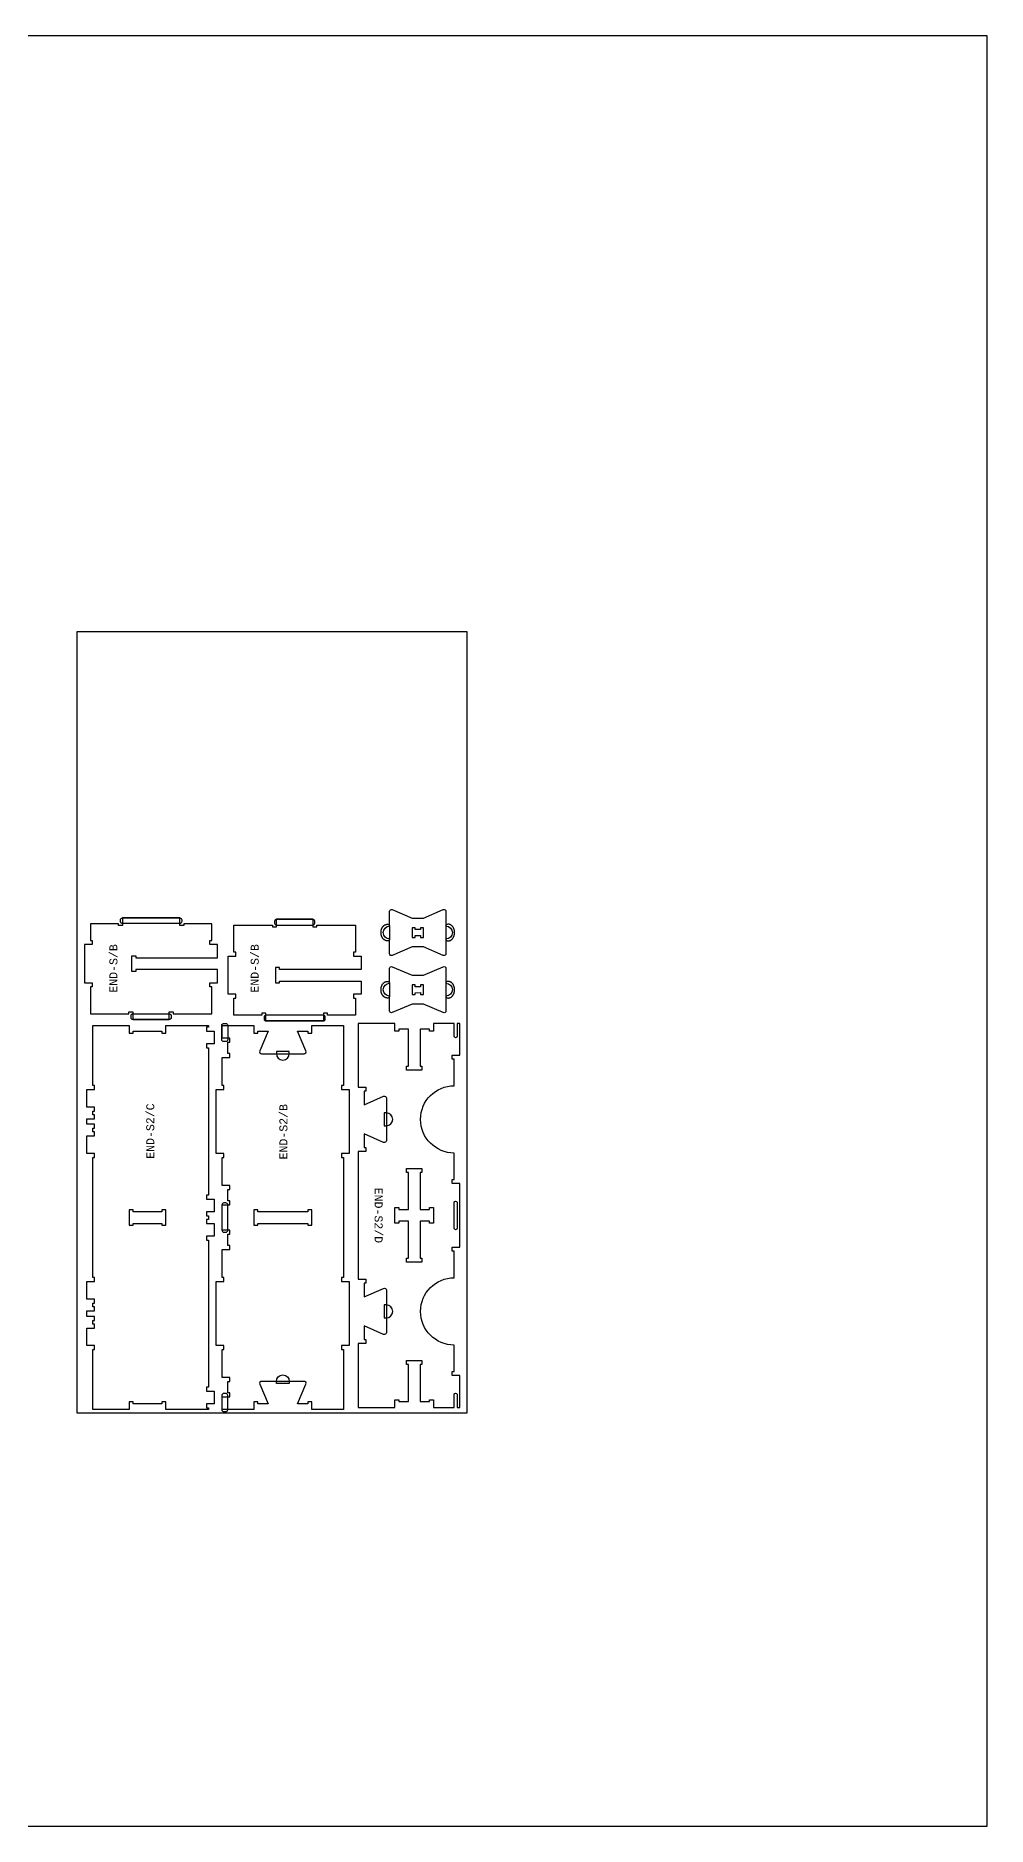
# Model space of a CAD drawing. Extents: x -30 to 12678, y 0 to 23683.
# Drawn here: x 4200 to 7173, y 0 to 5593 of the extents above; entities that cross this region are included whole.
import ezdxf

# ---------------------------------------------------------------- set-up
doc = ezdxf.new("R2010")
doc.units = 0
for name, color, linetype in [('0_SHEET_SPRUCEPLY_2440X122', 1, 'CONTINUOUS'), ('1_ANYTOOL_1MMDEEP_LABELS_S', 2, 'CONTINUOUS'), ('3_ANYTOOL_CUTTHROUGH_INSID', 4, 'CONTINUOUS'), ('4_ANYTOOL_CUTTHROUGH_OUTSI', 5, 'CONTINUOUS'), ('5_ANYTOOL_HALF_MILL_9MM_IN', 3, 'CONTINUOUS'), ('DONOTCUT', 7, 'CONTINUOUS')]:
    doc.layers.add(name, color=color, linetype=linetype)
doc.styles.add('MONOTXT_REGULAR', font='')
doc.styles.get('MONOTXT_REGULAR').set_extended_font_data('Monotxt')

msp = doc.modelspace()

# ---------------------------------------------------------------- linework, layer by layer
at = {"layer": '0_SHEET_SPRUCEPLY_2440X122'}
msp.add_lwpolyline([(4328.5, 1290.9), (5548.5, 1290.9), (5548.5, 3730.9), (4328.5, 3730.9)], close=True, dxfattribs=at)
at = {"layer": '3_ANYTOOL_CUTTHROUGH_INSID'}
for points in [[(5402.4, 2801.2), (5385.3, 2801.1), (5385.3, 2806.9), (5375.8, 2806.9), (5375.8, 2776.9), (5385.3, 2776.9), (5385.3, 2782.6), (5402.4, 2782.7), (5402.4, 2776.9), (5411.8, 2776.9), (5411.8, 2807), (5402.4, 2807)], [(5402.4, 2622.6), (5385.3, 2622.5), (5385.3, 2628.3), (5375.8, 2628.3), (5375.8, 2598.3), (5385.3, 2598.3), (5385.3, 2604), (5402.4, 2604.1), (5402.4, 2598.3), (5411.8, 2598.3), (5411.8, 2628.4), (5402.4, 2628.4)], [(5406.8, 2042), (5400.8, 2042), (5400.8, 1926.5), (5430.3, 1926.5), (5430.3, 1932.5), (5442.8, 1932.5), (5442.8, 1884), (5430.3, 1884), (5430.3, 1890), (5400.8, 1890), (5400.8, 1774.5), (5406.8, 1774.5), (5406.8, 1762), (5358.3, 1762), (5358.3, 1774.5), (5364.3, 1774.5), (5364.3, 1890), (5334.8, 1890), (5334.8, 1884), (5322.3, 1884), (5322.3, 1932.5), (5334.8, 1932.5), (5334.8, 1926.5), (5364.3, 1926.5), (5364.3, 2042), (5358.3, 2042), (5358.3, 2054.5), (5406.8, 2054.5)], [(4594.5, 1919.8), (4505, 1919.8), (4505, 1925.8), (4492.5, 1925.8), (4492.5, 1877.3), (4505, 1877.3), (4505, 1883.3), (4594.5, 1883.3), (4594.5, 1877.3), (4607, 1877.3), (4607, 1925.8), (4594.5, 1925.8)], [(5062.3, 1877.3), (5062.3, 1925.8), (5049.8, 1925.8), (5049.8, 1919.8), (4894.3, 1919.8), (4894.3, 1925.8), (4881.8, 1925.8), (4881.8, 1877.3), (4894.3, 1877.3), (4894.3, 1883.3), (5049.8, 1883.3), (5049.8, 1877.3)]]:
    msp.add_lwpolyline(points, close=True, dxfattribs=at)
msp.add_lwpolyline([(5507.3, 1868.2), (5507.3, 1948.2, -1), (5516.8, 1948.2), (5516.8, 1868.2, -1)], format="xyb", close=True, dxfattribs=at)
at = {"layer": '4_ANYTOOL_CUTTHROUGH_OUTSI'}
for points in [[(5481.8, 2725.7, -0.539734), (5473.5, 2720.2), (5411.8, 2746.9), (5375.8, 2746.9), (5314.2, 2720.2, -0.539734), (5305.8, 2725.7), (5305.8, 2771.9, -1), (5305.8, 2811.9), (5305.8, 2858.1, -0.539734), (5314.2, 2863.6), (5375.8, 2836.9), (5411.8, 2836.9), (5473.5, 2863.6, -0.539734), (5481.8, 2858.1), (5481.8, 2811.9, -1), (5481.8, 2771.9)], [(5481.8, 2547.1, -0.539734), (5473.5, 2541.6), (5411.8, 2568.3), (5375.8, 2568.3), (5314.2, 2541.6, -0.539734), (5305.8, 2547.1), (5305.8, 2593.3, -1), (5305.8, 2633.3), (5305.8, 2679.5, -0.539734), (5314.2, 2685), (5375.8, 2658.3), (5411.8, 2658.3), (5473.5, 2685, -0.539734), (5481.8, 2679.5), (5481.8, 2633.3, -1), (5481.8, 2593.3)], [(5044.1, 1381.1, 0.539734), (5038.3, 1389.8), (4906, 1389.8, 0.539734), (4900.2, 1381.1), (4926.8, 1319.8), (4894.3, 1319.8), (4894.3, 1325.8), (4881.8, 1325.8), (4881.8, 1301.8), (4782.3, 1301.8), (4782.3, 1341.3), (4806.3, 1341.3), (4806.3, 1353.8), (4800.3, 1353.8), (4800.3, 1389.3), (4806.3, 1389.3), (4806.3, 1401.8), (4782.3, 1401.8), (4782.3, 1489.3), (4788.3, 1489.3), (4788.3, 1501.8), (4764.3, 1501.8), (4764.3, 1701.3), (4788.3, 1701.3), (4788.3, 1713.8), (4782.3, 1713.8), (4782.3, 1801.3), (4806.3, 1801.3), (4806.3, 1813.8), (4800.3, 1813.8), (4800.3, 1849.3), (4806.3, 1849.3), (4806.3, 1861.8), (4782.3, 1861.8), (4782.3, 1941.3), (4806.3, 1941.3), (4806.3, 1953.8), (4800.3, 1953.8), (4800.3, 1989.3), (4806.3, 1989.3), (4806.3, 2001.8), (4782.3, 2001.8), (4782.3, 2089.3), (4788.3, 2089.3), (4788.3, 2101.8), (4764.3, 2101.8), (4764.3, 2301.3), (4788.3, 2301.3), (4788.3, 2313.8), (4782.3, 2313.8), (4782.3, 2401.3), (4806.3, 2401.3), (4806.3, 2413.8), (4800.3, 2413.8), (4800.3, 2449.3), (4806.3, 2449.3), (4806.3, 2461.8), (4782.3, 2461.8), (4782.3, 2501.3), (4881.8, 2501.3), (4881.8, 2477.3), (4894.3, 2477.3), (4894.3, 2483.3), (4926.8, 2483.3), (4900.2, 2422), (4900.2, 2422, 0.539734), (4906, 2413.3), (5038.3, 2413.3, 0.539734), (5044.1, 2422), (5017.5, 2483.3), (5049.8, 2483.3), (5049.8, 2477.3), (5062.3, 2477.3), (5062.3, 2501.3), (5161.8, 2501.3), (5161.8, 2313.8), (5155.8, 2313.8), (5155.8, 2301.3), (5179.8, 2301.3), (5179.8, 2101.8), (5155.8, 2101.8), (5155.8, 2089.3), (5161.8, 2089.3), (5161.8, 1713.8), (5155.8, 1713.8), (5155.8, 1701.3), (5179.8, 1701.3), (5179.8, 1501.8), (5155.8, 1501.8), (5155.8, 1489.3), (5161.8, 1489.3), (5161.8, 1301.8), (5062.3, 1301.8), (5062.3, 1325.8), (5049.8, 1325.8), (5049.8, 1319.8), (5017.5, 1319.8), (5044.1, 1381.1)], [(5507.4, 1503, -0.997627), (5507.4, 1713.5), (5507.3, 1796), (5501.3, 1796), (5501.3, 1808.5), (5525.3, 1808.5), (5525.3, 2008), (5501.3, 2008), (5501.3, 2020.5), (5507.3, 2020.5), (5507.4, 2103), (5507.4, 2103, -0.997627), (5507.4, 2313.5), (5507.3, 2396), (5501.3, 2396), (5501.3, 2408.5), (5525.3, 2408.5), (5525.3, 2508), (5516.8, 2508), (5516.8, 2468.2), (5516.8, 2468.2, -1), (5507.3, 2468.2), (5507.3, 2508), (5442.8, 2508), (5442.8, 2484), (5430.3, 2484), (5430.3, 2490), (5400.8, 2490), (5400.8, 2374.5), (5406.8, 2374.5), (5406.8, 2362), (5358.3, 2362), (5358.3, 2374.5), (5364.3, 2374.5), (5364.3, 2490), (5334.8, 2490), (5334.8, 2484), (5322.3, 2484), (5322.3, 2508.1), (5207.8, 2508.1), (5207.8, 2308.5), (5231.8, 2308.5), (5231.8, 2296), (5225.8, 2296), (5225.8, 2253.6), (5287.1, 2280.2), (5287.1, 2280.2, -0.539734), (5295.8, 2274.4), (5295.8, 2142, -0.539734), (5287.1, 2136.3), (5225.8, 2162.9), (5225.8, 2120.5), (5231.8, 2120.5), (5231.8, 2108), (5207.8, 2108), (5207.8, 1708.5), (5231.8, 1708.5), (5231.8, 1696), (5225.8, 1696), (5225.8, 1653.6), (5287.1, 1680.2), (5287.1, 1680.2, -0.539734), (5295.8, 1674.4), (5295.8, 1542, -0.539734), (5287.1, 1536.3), (5225.8, 1562.9), (5225.8, 1520.5), (5231.8, 1520.5), (5231.8, 1508), (5207.8, 1508), (5207.8, 1308.4), (5322.3, 1308.4), (5322.3, 1332.5), (5334.8, 1332.5), (5334.8, 1326.5), (5364.3, 1326.5), (5364.3, 1442), (5358.3, 1442), (5358.3, 1454.5), (5406.8, 1454.5), (5406.8, 1442), (5400.8, 1442), (5400.8, 1326.5), (5430.3, 1326.5), (5430.3, 1332.5), (5442.8, 1332.5), (5442.8, 1308.5), (5507.3, 1308.5), (5507.3, 1348.2), (5507.3, 1348.2, -1), (5516.8, 1348.2), (5516.8, 1308.5), (5525.3, 1308.5), (5525.3, 1408), (5501.3, 1408), (5501.3, 1420.5), (5507.3, 1420.5), (5507.4, 1503)]]:
    msp.add_lwpolyline(points, format="xyb", close=True, dxfattribs=at)
for points in [[(4629.8, 2538.1), (4750.3, 2538.1), (4750.3, 2622.6), (4744.3, 2622.6), (4744.3, 2635.1), (4768.3, 2635.1), (4768.3, 2676.6), (4512.8, 2676.6), (4512.8, 2670.6), (4500.3, 2670.6), (4500.3, 2719.1), (4512.8, 2719.1), (4512.8, 2713.1), (4768.3, 2713.1), (4768.3, 2754.6), (4744.3, 2754.6), (4744.3, 2767.1), (4750.3, 2767.1), (4750.3, 2819.6), (4662.8, 2819.6), (4662.8, 2813.6), (4650.3, 2813.6), (4650.3, 2837.6), (4470.8, 2837.6), (4470.8, 2813.6), (4458.3, 2813.6), (4458.3, 2819.6), (4370.8, 2819.6), (4370.8, 2767.1), (4376.8, 2767.1), (4376.8, 2754.6), (4352.8, 2754.6), (4352.8, 2635.1), (4376.8, 2635.1), (4376.8, 2622.6), (4370.8, 2622.6), (4370.8, 2538.1), (4491.3, 2538.1), (4491.3, 2544.1), (4503.8, 2544.1), (4503.8, 2520.1), (4617.3, 2520.1), (4617.3, 2544.1), (4629.8, 2544.1)], [(5078.4, 2815.4), (5198.9, 2815.4), (5198.9, 2730.9), (5192.9, 2730.9), (5192.9, 2718.4), (5216.9, 2718.4), (5216.9, 2676.9), (4961.4, 2676.9), (4961.4, 2682.9), (4948.9, 2682.9), (4948.9, 2634.4), (4961.4, 2634.4), (4961.4, 2640.4), (5216.9, 2640.4), (5216.9, 2598.9), (5192.9, 2598.9), (5192.9, 2586.4), (5198.9, 2586.4), (5198.9, 2533.9), (5111.4, 2533.9), (5111.4, 2539.9), (5098.9, 2539.9), (5098.9, 2515.9), (4919.4, 2515.9), (4919.4, 2539.9), (4906.9, 2539.9), (4906.9, 2533.9), (4819.4, 2533.9), (4819.4, 2586.4), (4825.4, 2586.4), (4825.4, 2598.9), (4801.4, 2598.9), (4801.4, 2718.4), (4825.4, 2718.4), (4825.4, 2730.9), (4819.4, 2730.9), (4819.4, 2815.4), (4939.9, 2815.4), (4939.9, 2809.4), (4952.4, 2809.4), (4952.4, 2833.4), (5065.9, 2833.4), (5065.9, 2809.4), (5078.4, 2809.4)], [(4384, 2313.8), (4378, 2313.8), (4378, 2501.3), (4492.5, 2501.3), (4492.5, 2477.3), (4505, 2477.3), (4505, 2483.3), (4594.5, 2483.3), (4594.5, 2477.3), (4607, 2477.3), (4607, 2501.3), (4739.5, 2501.3), (4739.5, 2495.8), (4733.5, 2495.8), (4733.5, 2483.3), (4739.8, 2483.3), (4757.5, 2483.3), (4757.5, 2443.8), (4733.5, 2443.8), (4733.5, 2431.3), (4739.5, 2431.3), (4739.5, 1971.8), (4733.5, 1971.8), (4733.5, 1959.3), (4757.5, 1959.3), (4757.5, 1919.8), (4739.8, 1919.8), (4733.5, 1919.8), (4733.5, 1907.3), (4739.5, 1907.3), (4739.5, 1895.8), (4733.5, 1895.8), (4733.5, 1883.3), (4739.8, 1883.3), (4757.5, 1883.3), (4757.5, 1843.8), (4733.5, 1843.8), (4733.5, 1831.3), (4739.5, 1831.3), (4739.5, 1371.8), (4733.5, 1371.8), (4733.5, 1359.3), (4757.5, 1359.3), (4757.5, 1319.8), (4739.8, 1319.8), (4733.5, 1319.8), (4733.5, 1307.3), (4739.5, 1307.3), (4739.5, 1301.8), (4607, 1301.8), (4607, 1325.8), (4594.5, 1325.8), (4594.5, 1319.8), (4505, 1319.8), (4505, 1325.8), (4492.5, 1325.8), (4492.5, 1301.8), (4378, 1301.8), (4378, 1489.3), (4384, 1489.3), (4384, 1501.8), (4360, 1501.8), (4360, 1556.3), (4384, 1556.3), (4384, 1568.8), (4378, 1568.8), (4378, 1580.3), (4384, 1580.3), (4384, 1592.8), (4360, 1592.8), (4360, 1610.3), (4384, 1610.3), (4384, 1622.8), (4378, 1622.8), (4378, 1634.3), (4384, 1634.3), (4384, 1646.8), (4360, 1646.8), (4360, 1701.3), (4384, 1701.3), (4384, 1713.8), (4378, 1713.8), (4378, 2089.3), (4384, 2089.3), (4384, 2101.8), (4360, 2101.8), (4360, 2156.3), (4384, 2156.3), (4384, 2168.8), (4378, 2168.8), (4378, 2180.3), (4384, 2180.3), (4384, 2192.8), (4360, 2192.8), (4360, 2210.3), (4384, 2210.3), (4384, 2222.8), (4378, 2222.8), (4378, 2234.3), (4384, 2234.3), (4384, 2246.8), (4360, 2246.8), (4360, 2301.3), (4384, 2301.3)]]:
    msp.add_lwpolyline(points, close=True, dxfattribs=at)
at = {"layer": '5_ANYTOOL_HALF_MILL_9MM_IN'}
for points in [[(4464.8, 2831.6, -0.414214), (4470.8, 2837.6), (4650.3, 2837.6, -0.414214), (4656.3, 2831.6), (4656.3, 2826.1, -0.414214), (4650.3, 2820.1), (4470.8, 2820.1, -0.414214), (4464.8, 2826.1)], [(5071.9, 2827.4, 0.414214), (5065.9, 2833.4), (4952.4, 2833.4, 0.414214), (4946.4, 2827.4), (4946.4, 2821.4, 0.414214), (4952.4, 2815.4), (5065.9, 2815.4, 0.414214), (5071.9, 2821.4)], [(5298.9, 2765.9), (5298.4, 2765.9), (5298, 2765.9), (5297.5, 2765.9), (5297.1, 2766), (5296.6, 2766), (5296.1, 2766.1), (5295.7, 2766.2), (5295.2, 2766.3), (5294.8, 2766.4), (5294.3, 2766.5), (5293.8, 2766.7), (5293.4, 2766.9), (5292.9, 2767), (5292.4, 2767.2), (5292, 2767.5), (5291.5, 2767.7), (5291, 2767.9), (5290.6, 2768.2), (5290.1, 2768.5), (5289.7, 2768.8), (5289.2, 2769.1), (5288.8, 2769.4), (5288.4, 2769.7), (5287.9, 2770.1), (5287.5, 2770.5), (5287.1, 2770.9), (5286.7, 2771.3), (5286.3, 2771.7), (5285.9, 2772.1), (5285.5, 2772.5), (5285.1, 2773), (5284.7, 2773.5), (5284.4, 2774), (5284, 2774.5), (5283.7, 2775), (5283.3, 2775.5), (5283, 2776), (5282.7, 2776.5), (5282.4, 2777.1), (5282.1, 2777.6), (5281.9, 2778.2), (5281.6, 2778.8), (5281.3, 2779.3), (5281.1, 2779.9), (5280.9, 2780.5), (5280.7, 2781.1), (5280.5, 2781.7), (5280.3, 2782.3), (5280.1, 2782.9), (5279.9, 2783.5), (5279.8, 2784.1), (5279.7, 2784.7), (5279.5, 2785.3), (5279.4, 2785.9), (5279.3, 2786.5), (5279.2, 2787.1), (5279.1, 2787.7), (5279.1, 2788.3), (5279, 2788.9), (5279, 2789.5), (5278.9, 2790.1), (5278.9, 2790.7), (5278.9, 2791.9), (5278.9, 2793), (5278.9, 2793.6), (5279, 2794.2), (5279, 2794.8), (5279.1, 2795.4), (5279.1, 2796), (5279.2, 2796.6), (5279.3, 2797.2), (5279.4, 2797.8), (5279.5, 2798.4), (5279.7, 2799), (5279.8, 2799.6), (5279.9, 2800.2), (5280.1, 2800.8), (5280.3, 2801.4), (5280.5, 2802), (5280.7, 2802.6), (5280.9, 2803.2), (5281.1, 2803.8), (5281.4, 2804.4), (5281.6, 2805), (5281.9, 2805.5), (5282.1, 2806.1), (5282.4, 2806.6), (5282.7, 2807.2), (5283, 2807.7), (5283.4, 2808.2), (5283.7, 2808.8), (5284, 2809.3), (5284.4, 2809.8), (5284.7, 2810.2), (5285.1, 2810.7), (5285.5, 2811.2), (5285.9, 2811.6), (5286.3, 2812), (5286.7, 2812.5), (5287.1, 2812.9), (5287.5, 2813.3), (5287.9, 2813.6), (5288.4, 2814), (5288.8, 2814.3), (5289.3, 2814.6), (5289.7, 2815), (5290.2, 2815.2), (5290.6, 2815.5), (5291.1, 2815.8), (5291.5, 2816), (5292, 2816.3), (5292.5, 2816.5), (5292.9, 2816.7), (5293.4, 2816.9), (5293.9, 2817), (5294.3, 2817.2), (5294.8, 2817.3), (5295.3, 2817.4), (5295.7, 2817.5), (5296.2, 2817.6), (5296.6, 2817.7), (5297.1, 2817.8), (5297.6, 2817.8), (5298, 2817.8), (5298.5, 2817.9), (5298.9, 2817.9), (5299.8, 2817.9, -0.413668), (5305.8, 2811.9), (5305.8, 2771.9, -0.41476), (5299.8, 2765.9)], [(5488.8, 2765.9), (5489.3, 2765.9), (5489.7, 2765.9), (5490.2, 2765.9), (5490.6, 2766), (5491.1, 2766), (5491.5, 2766.1), (5492, 2766.2), (5492.5, 2766.3), (5492.9, 2766.4), (5493.4, 2766.5), (5493.9, 2766.7), (5494.3, 2766.9), (5494.8, 2767), (5495.3, 2767.2), (5495.7, 2767.5), (5496.2, 2767.7), (5496.6, 2767.9), (5497.1, 2768.2), (5497.6, 2768.5), (5498, 2768.8), (5498.5, 2769.1), (5498.9, 2769.4), (5499.3, 2769.7), (5499.8, 2770.1), (5500.2, 2770.5), (5500.6, 2770.9), (5501, 2771.3), (5501.4, 2771.7), (5501.8, 2772.1), (5502.2, 2772.5), (5502.6, 2773), (5503, 2773.5), (5503.3, 2774), (5503.7, 2774.5), (5504, 2775), (5504.3, 2775.5), (5504.7, 2776), (5505, 2776.5), (5505.3, 2777.1), (5505.5, 2777.6), (5505.8, 2778.2), (5506.1, 2778.8), (5506.3, 2779.3), (5506.6, 2779.9), (5506.8, 2780.5), (5507, 2781.1), (5507.2, 2781.7), (5507.4, 2782.3), (5507.6, 2782.9), (5507.7, 2783.5), (5507.9, 2784.1), (5508, 2784.7), (5508.2, 2785.3), (5508.3, 2785.9), (5508.4, 2786.5), (5508.5, 2787.1), (5508.6, 2787.7), (5508.6, 2788.3), (5508.7, 2788.9), (5508.7, 2789.5), (5508.8, 2790.1), (5508.8, 2790.7), (5508.8, 2791.9), (5508.8, 2793), (5508.8, 2793.6), (5508.7, 2794.2), (5508.7, 2794.8), (5508.6, 2795.4), (5508.6, 2796), (5508.5, 2796.6), (5508.4, 2797.2), (5508.3, 2797.8), (5508.2, 2798.4), (5508, 2799), (5507.9, 2799.6), (5507.7, 2800.2), (5507.6, 2800.8), (5507.4, 2801.4), (5507.2, 2802), (5507, 2802.6), (5506.8, 2803.2), (5506.6, 2803.8), (5506.3, 2804.4), (5506.1, 2805), (5505.8, 2805.5), (5505.5, 2806.1), (5505.3, 2806.6), (5505, 2807.2), (5504.6, 2807.7), (5504.3, 2808.2), (5504, 2808.8), (5503.7, 2809.3), (5503.3, 2809.8), (5502.9, 2810.2), (5502.6, 2810.7), (5502.2, 2811.2), (5501.8, 2811.6), (5501.4, 2812), (5501, 2812.5), (5500.6, 2812.9), (5500.2, 2813.3), (5499.7, 2813.6), (5499.3, 2814), (5498.9, 2814.3), (5498.4, 2814.6), (5498, 2815), (5497.5, 2815.2), (5497.1, 2815.5), (5496.6, 2815.8), (5496.2, 2816), (5495.7, 2816.3), (5495.2, 2816.5), (5494.8, 2816.7), (5494.3, 2816.9), (5493.8, 2817), (5493.4, 2817.2), (5492.9, 2817.3), (5492.4, 2817.4), (5492, 2817.5), (5491.5, 2817.6), (5491, 2817.7), (5490.6, 2817.8), (5490.1, 2817.8), (5489.7, 2817.8), (5489.2, 2817.9), (5488.8, 2817.9), (5487.8, 2817.9, 0.413668), (5481.8, 2811.9), (5481.8, 2771.9, 0.41476), (5487.8, 2765.9)], [(5298.9, 2587.3), (5298.4, 2587.3), (5298, 2587.3), (5297.5, 2587.3), (5297.1, 2587.4), (5296.6, 2587.4), (5296.1, 2587.5), (5295.7, 2587.6), (5295.2, 2587.7), (5294.8, 2587.8), (5294.3, 2588), (5293.8, 2588.1), (5293.4, 2588.3), (5292.9, 2588.5), (5292.4, 2588.7), (5292, 2588.9), (5291.5, 2589.1), (5291, 2589.3), (5290.6, 2589.6), (5290.1, 2589.9), (5289.7, 2590.2), (5289.2, 2590.5), (5288.8, 2590.8), (5288.4, 2591.2), (5287.9, 2591.5), (5287.5, 2591.9), (5287.1, 2592.3), (5286.7, 2592.7), (5286.3, 2593.1), (5285.9, 2593.5), (5285.5, 2594), (5285.1, 2594.4), (5284.7, 2594.9), (5284.4, 2595.4), (5284, 2595.9), (5283.7, 2596.4), (5283.3, 2596.9), (5283, 2597.4), (5282.7, 2597.9), (5282.4, 2598.5), (5282.1, 2599), (5281.9, 2599.6), (5281.6, 2600.2), (5281.3, 2600.7), (5281.1, 2601.3), (5280.9, 2601.9), (5280.7, 2602.5), (5280.5, 2603.1), (5280.3, 2603.7), (5280.1, 2604.3), (5279.9, 2604.9), (5279.8, 2605.5), (5279.7, 2606.1), (5279.5, 2606.7), (5279.4, 2607.3), (5279.3, 2607.9), (5279.2, 2608.5), (5279.1, 2609.1), (5279.1, 2609.7), (5279, 2610.3), (5279, 2610.9), (5278.9, 2611.5), (5278.9, 2612.1), (5278.9, 2613.3), (5278.9, 2614.4), (5278.9, 2615), (5279, 2615.6), (5279, 2616.2), (5279.1, 2616.8), (5279.1, 2617.4), (5279.2, 2618), (5279.3, 2618.6), (5279.4, 2619.2), (5279.5, 2619.8), (5279.7, 2620.4), (5279.8, 2621), (5279.9, 2621.6), (5280.1, 2622.2), (5280.3, 2622.8), (5280.5, 2623.4), (5280.7, 2624), (5280.9, 2624.6), (5281.1, 2625.2), (5281.4, 2625.8), (5281.6, 2626.4), (5281.9, 2626.9), (5282.1, 2627.5), (5282.4, 2628.1), (5282.7, 2628.6), (5283, 2629.1), (5283.4, 2629.7), (5283.7, 2630.2), (5284, 2630.7), (5284.4, 2631.2), (5284.7, 2631.7), (5285.1, 2632.1), (5285.5, 2632.6), (5285.9, 2633), (5286.3, 2633.5), (5286.7, 2633.9), (5287.1, 2634.3), (5287.5, 2634.7), (5287.9, 2635), (5288.4, 2635.4), (5288.8, 2635.7), (5289.3, 2636.1), (5289.7, 2636.4), (5290.2, 2636.7), (5290.6, 2636.9), (5291.1, 2637.2), (5291.5, 2637.4), (5292, 2637.7), (5292.5, 2637.9), (5292.9, 2638.1), (5293.4, 2638.3), (5293.9, 2638.4), (5294.3, 2638.6), (5294.8, 2638.7), (5295.3, 2638.8), (5295.7, 2638.9), (5296.2, 2639), (5296.6, 2639.1), (5297.1, 2639.2), (5297.6, 2639.2), (5298, 2639.2), (5298.5, 2639.3), (5298.9, 2639.3), (5299.8, 2639.3, -0.413668), (5305.8, 2633.3), (5305.8, 2593.3, -0.41476), (5299.8, 2587.3)], [(5488.8, 2587.3), (5489.3, 2587.3), (5489.7, 2587.3), (5490.2, 2587.3), (5490.6, 2587.4), (5491.1, 2587.4), (5491.5, 2587.5), (5492, 2587.6), (5492.5, 2587.7), (5492.9, 2587.8), (5493.4, 2588), (5493.9, 2588.1), (5494.3, 2588.3), (5494.8, 2588.5), (5495.3, 2588.7), (5495.7, 2588.9), (5496.2, 2589.1), (5496.6, 2589.3), (5497.1, 2589.6), (5497.6, 2589.9), (5498, 2590.2), (5498.5, 2590.5), (5498.9, 2590.8), (5499.3, 2591.2), (5499.8, 2591.5), (5500.2, 2591.9), (5500.6, 2592.3), (5501, 2592.7), (5501.4, 2593.1), (5501.8, 2593.5), (5502.2, 2594), (5502.6, 2594.4), (5503, 2594.9), (5503.3, 2595.4), (5503.7, 2595.9), (5504, 2596.4), (5504.3, 2596.9), (5504.7, 2597.4), (5505, 2597.9), (5505.3, 2598.5), (5505.5, 2599), (5505.8, 2599.6), (5506.1, 2600.2), (5506.3, 2600.7), (5506.6, 2601.3), (5506.8, 2601.9), (5507, 2602.5), (5507.2, 2603.1), (5507.4, 2603.7), (5507.6, 2604.3), (5507.7, 2604.9), (5507.9, 2605.5), (5508, 2606.1), (5508.2, 2606.7), (5508.3, 2607.3), (5508.4, 2607.9), (5508.5, 2608.5), (5508.6, 2609.1), (5508.6, 2609.7), (5508.7, 2610.3), (5508.7, 2610.9), (5508.8, 2611.5), (5508.8, 2612.1), (5508.8, 2613.3), (5508.8, 2614.4), (5508.8, 2615), (5508.7, 2615.6), (5508.7, 2616.2), (5508.6, 2616.8), (5508.6, 2617.4), (5508.5, 2618), (5508.4, 2618.6), (5508.3, 2619.2), (5508.2, 2619.8), (5508, 2620.4), (5507.9, 2621), (5507.7, 2621.6), (5507.6, 2622.2), (5507.4, 2622.8), (5507.2, 2623.4), (5507, 2624), (5506.8, 2624.6), (5506.6, 2625.2), (5506.3, 2625.8), (5506.1, 2626.4), (5505.8, 2626.9), (5505.5, 2627.5), (5505.3, 2628.1), (5505, 2628.6), (5504.6, 2629.1), (5504.3, 2629.7), (5504, 2630.2), (5503.7, 2630.7), (5503.3, 2631.2), (5502.9, 2631.7), (5502.6, 2632.1), (5502.2, 2632.6), (5501.8, 2633), (5501.4, 2633.5), (5501, 2633.9), (5500.6, 2634.3), (5500.2, 2634.7), (5499.7, 2635), (5499.3, 2635.4), (5498.9, 2635.7), (5498.4, 2636.1), (5498, 2636.4), (5497.5, 2636.7), (5497.1, 2636.9), (5496.6, 2637.2), (5496.2, 2637.4), (5495.7, 2637.7), (5495.2, 2637.9), (5494.8, 2638.1), (5494.3, 2638.3), (5493.8, 2638.4), (5493.4, 2638.6), (5492.9, 2638.7), (5492.4, 2638.8), (5492, 2638.9), (5491.5, 2639), (5491, 2639.1), (5490.6, 2639.2), (5490.1, 2639.2), (5489.7, 2639.2), (5489.2, 2639.3), (5488.8, 2639.3), (5487.8, 2639.3, 0.413668), (5481.8, 2633.3), (5481.8, 2593.3, 0.41476), (5487.8, 2587.3)], [(4623.3, 2526.1, -0.414214), (4617.3, 2520.1), (4503.8, 2520.1, -0.414214), (4497.8, 2526.1), (4497.8, 2532.1, -0.414214), (4503.8, 2538.1), (4617.3, 2538.1, -0.414214), (4623.3, 2532.1)], [(4913.4, 2521.9, 0.414214), (4919.4, 2515.9), (5098.9, 2515.9, 0.414214), (5104.9, 2521.9), (5104.9, 2527.4, 0.414214), (5098.9, 2533.4), (4919.4, 2533.4, 0.414214), (4913.4, 2527.4)], [(4800.1, 2457.3, -0.414214), (4794.1, 2451.3), (4787.6, 2451.3, -0.414214), (4781.6, 2457.3), (4781.6, 2501.8, -0.414214), (4787.6, 2507.8), (4794.1, 2507.8, -0.414214), (4800.1, 2501.8)], [(4951.9, 2413.6, 1), (4992.4, 2413.6), (4992.4, 2419.8), (4951.9, 2419.8)], [(5295.6, 2188, 1), (5295.6, 2228.5), (5289.3, 2228.5), (5289.3, 2188)], [(4800.3, 1941.3, 0.414214), (4794.3, 1947.3), (4787.8, 1947.3, 0.414214), (4781.8, 1941.3), (4781.8, 1861.8, 0.414214), (4787.8, 1855.8), (4794.3, 1855.8, 0.414214), (4800.3, 1861.8)], [(5295.6, 1588, 1), (5295.6, 1628.5), (5289.3, 1628.5), (5289.3, 1588)], [(4951.9, 1389.6, -1), (4992.4, 1389.6), (4992.4, 1383.3), (4951.9, 1383.3)], [(4800.1, 1345.8, 0.414214), (4794.1, 1351.8), (4787.6, 1351.8, 0.414214), (4781.6, 1345.8), (4781.6, 1301.3, 0.414214), (4787.6, 1295.3), (4794.1, 1295.3, 0.414214), (4800.1, 1301.3)]]:
    msp.add_lwpolyline(points, format="xyb", close=True, dxfattribs=at)
at = {"layer": 'DONOTCUT'}
msp.add_lwpolyline([(0, 0), (7173.1, 0), (7173.1, 5593.4), (0, 5593.4)], close=True, dxfattribs=at)

# ---------------------------------------------------------------- texts
at = {"layer": '1_ANYTOOL_1MMDEEP_LABELS_S', "char_height": 25, "attachment_point": 5, "style": 'MONOTXT_REGULAR'}
for s, insert, width, rotation in [('END-S/B', (4442.9, 2679.7), 386.216, 90), ('END-S/B', (4884.5, 2679.9), 386.216, 90), ('END-S2/C', (4558.1, 2171.6), 436.216, 90), ('END-S2/B', (4974.1, 2169.6), 436.486, 90), ('END-S2/D', (5271.3, 1908.2), 436.486, 270)]:
    msp.add_mtext(s, dxfattribs=dict(at, insert=insert, width=width, rotation=rotation))

doc.saveas('drawing.dxf')
